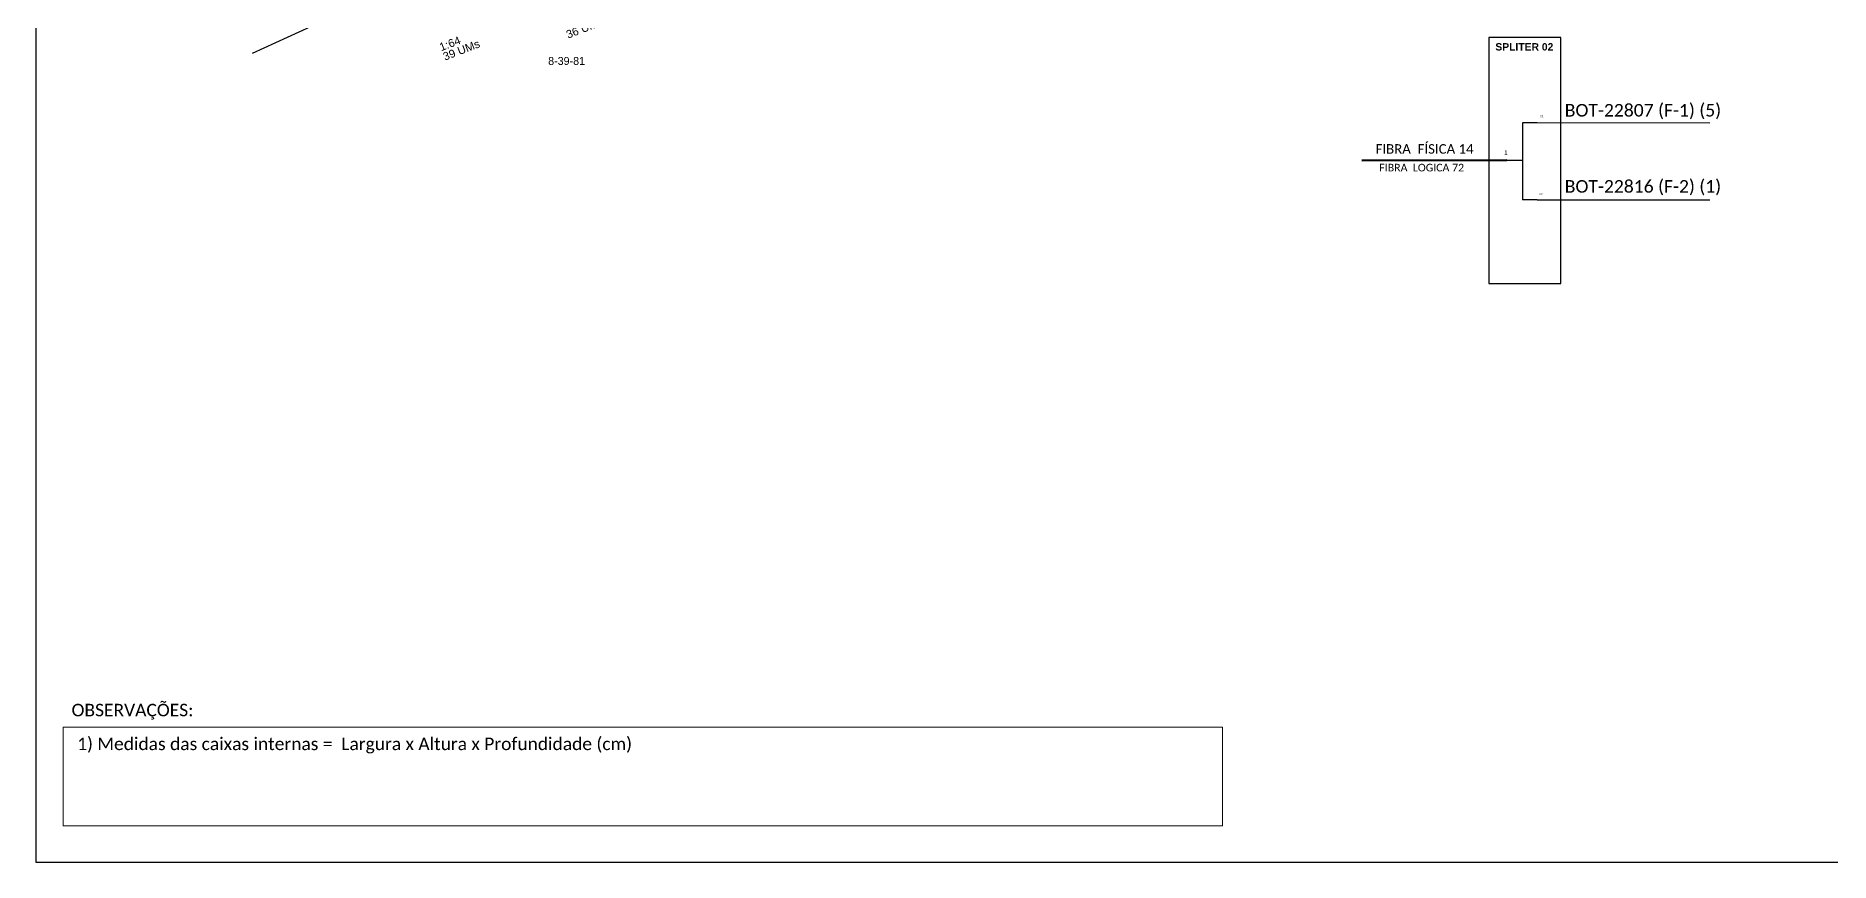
# Model space of a CAD drawing. Header units: inches. Extents: x 932 to 2691, y 84 to 678.
# Drawn here: x 932.4 to 1363, y 84.1 to 282.5 of the extents above; entities that cross this region are included whole.
import ezdxf

# ---------------------------------------------------------------- set-up
doc = ezdxf.new("R2010")
doc.units = ezdxf.units.IN
doc.header["$MEASUREMENT"] = 0
doc.layers.add("20.0-LEGENDA DOS CDO'S", color=1, linetype='Continuous', lineweight=0)
for name, color, linetype in [('MUB', 252, 'Continuous'), ('surveys legendas', 7, 'Continuous'), ('texto', 255, 'Continuous')]:
    doc.layers.add(name, color=color, linetype=linetype)
doc.styles.add('ARIAL', font='arial.ttf')
doc.styles.add('WMF-Calibri0', font='calibri.ttf')

msp = doc.modelspace()

# ---------------------------------------------------------------- linework, layer by layer
at = {"color": 7, "linetype": 'Continuous'}
for p, q in [((1292.71, 261.67), (1289.19, 261.67)), ((1289.19, 261.67), (1289.19, 243.12)), ((1285.36, 252.71), (1289, 252.71)), ((1292.71, 243.12), (1289.19, 243.12))]:
    msp.add_line(p, q, dxfattribs=at)
at = {"color": 10, "linetype": 'Continuous'}
for p, q in [((1292.71, 261.68), (1334.08, 261.67)), ((1292.71, 243.13), (1334.08, 243.12))]:
    msp.add_line(p, q, dxfattribs=at)
at = {"color": 1, "linetype": 'Continuous', "lineweight": 60}
msp.add_line((1285.36, 252.71), (1250.58, 252.6), dxfattribs=at)
at = {"color": 0, "lineweight": 0}
for p, q in [((938.93, 116.47), (1217.18, 116.47)), ((938.93, 92.77), (938.93, 116.47)), ((1217.18, 116.47), (1217.18, 92.77)), ((1217.18, 92.77), (938.93, 92.77))]:
    msp.add_line(p, q, dxfattribs=at)
msp.add_lwpolyline([(932.38, 84.09), (1770.94, 84.09), (1770.94, 678.09), (932.38, 678.09), (932.38, 84.09)])
at = {"color": 7}
msp.add_lwpolyline([(1281.04, 223.09), (1298.32, 223.09), (1298.32, 282.11), (1281.04, 282.11)], close=True, dxfattribs=at)
at = {"layer": 'MUB'}
msp.add_lwpolyline([(984.39, 278.39), (1107.54, 334.83)], dxfattribs=at)

# ---------------------------------------------------------------- texts
at = {"attachment_point": 5}
for s, insert, char_height, width in [('{\\fArial|b1|i0|c0|p34;\\C10;SPLITER 02}', (1289.6, 279.88), 1.7753, 16.6219), ('{\\fArial|b0|i0|c0|p34;\\H0.2894x;\\C7;01}', (1293.82, 263.23), 1.7753, 3.456), ('{\\fCalibri|b0|i0|c0|p34;\\C7;FIBRA  FÍSICA 14}', (1265.65, 255.36), 2.2859, 34.56), ('\\C7;\\fArial|b0|i0|;\\H1.0273588255048;1', (1285.19, 254.54), 1.7753, 1.7584), ('{\\fCalibri|b0|i0|c0|p34;\\C7;FIBRA  LOGICA 72}', (1264.96, 250.87), 1.8289, 34.56), ('{\\fArial|b0|i0|c0|p34;\\H0.2894x;\\C7;02}', (1293.67, 244.54), 1.7753, 3.7582)]:
    msp.add_mtext(s, dxfattribs=dict(at, insert=insert, char_height=char_height, width=width))
at = {"lineweight": 0, "char_height": 3, "width": 277.1819, "attachment_point": 1, "style": 'WMF-Calibri0'}
for s, insert in [('OBSERVAÇÕES:', (940.94, 122.11)), ('1) Medidas das caixas internas =  Largura x Altura x Profundidade (cm)', (942.29, 113.99))]:
    msp.add_mtext(s, dxfattribs=dict(at, insert=insert))
at = {"layer": "20.0-LEGENDA DOS CDO'S", "color": 0, "style": 'ARIAL'}
for s, p in [('36 UMs', (1060.09, 281.85)), ('1:64', (1029.65, 278.82)), ('39 UMs', (1030.53, 276.55))]:
    msp.add_text(s, height=1.92, rotation=21.1314, dxfattribs=at).set_placement(p)
at = {"layer": 'surveys legendas'}
msp.add_text('8-39-81', height=1.92, dxfattribs=at).set_placement((1055.32, 275.54))
at = {"layer": 'texto', "char_height": 3.0175, "width": 74.1359, "attachment_point": 1}
for s, insert in [('{\\fCalibri|b0|i0|c0|p34;\\C7;BOT-22807 (F-1) (5)}', (1299.3, 266.16)), ('{\\fCalibri|b0|i0|c0|p34;\\C1;BOT-22816 (F-2) (1)}', (1299.3, 247.88))]:
    msp.add_mtext(s, dxfattribs=dict(at, insert=insert))

doc.saveas('drawing.dxf')
